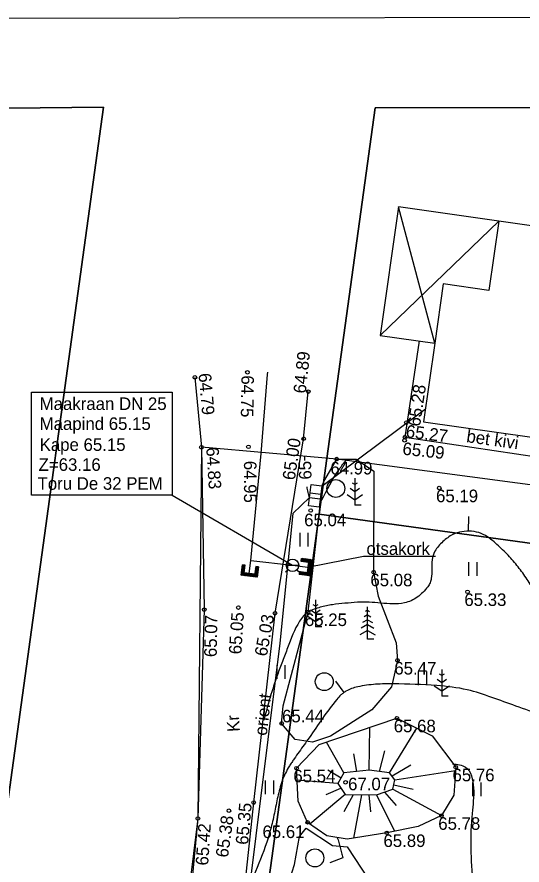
# Model space of a CAD drawing. Extents: x 642746 to 642980, y 6458071 to 6458429.
# Drawn here: x 642853.06 to 642881.2, y 6458334.64 to 6458381.88 of the extents above; entities that cross this region are included whole.
import ezdxf

# ---------------------------------------------------------------- set-up
doc = ezdxf.new("R2010")
doc.units = 0
for name, color, linetype in [('ABIJOONIS', 7, 'Continuous'), ('Default', 7, 'Continuous'), ('HALJASTUS', 7, 'Continuous'), ('HOONE', 7, 'Continuous'), ('HOONEDET', 7, 'Continuous'), ('HORISONTAAL', 7, 'Continuous'), ('KORGUS-EH2000', 7, 'Continuous'), ('MOOTPIIR', 7, 'Continuous'), ('MPKAABEL', 7, 'Continuous'), ('PIIR', 7, 'Continuous'), ('POST', 7, 'Continuous'), ('PUU', 7, 'Continuous'), ('RELJEEF', 7, 'Continuous'), ('TEE', 7, 'Continuous'), ('VORK', 7, 'Continuous')]:
    doc.layers.add(name, color=color, linetype=linetype)

# ---------------------------------------------------------------- blocks, each defined once
blk = doc.blocks.new('ELKAPP')
at = {"layer": 'POST'}
for p, q in [((-0.136, 0.298), (-0.136, -0.298)), ((0.136, 0.298), (0.136, -0.298))]:
    blk.add_line(p, q, dxfattribs=at)
blk.add_lwpolyline([(-0.597, 0.298), (0.597, 0.298), (0.597, -0.298), (-0.597, -0.298)], close=True, dxfattribs=at)
blk = doc.blocks.new('PIMIK')
at = {"layer": 'Default'}
for p, q in [((-15, -90), (-15, 90)), ((-15, 90), (100, 90)), ((-15, 32.4), (42.3, 90)), ((-15, 39.5), (35.2, 90)), ((-15, 46.6), (28.2, 90)), ((-15, 53.7), (21.1, 90)), ((-15, 60.8), (14.1, 90)), ((-15, 67.9), (7, 90)), ((-15, 74.9), (0, 90)), ((-15, 82), (-7.1, 90)), ((-15, 89.1), (-14.1, 90)), ((-15, 25.3), (15, 55.5)), ((-15, 18.2), (15, 48.4)), ((-15, 11.1), (15, 41.3)), ((-15, 4.1), (15, 34.2)), ((-15, -3), (15, 27.1)), ((-15, -10.1), (15, 20)), ((-15, -17.2), (15, 12.9)), ((-15, -24.3), (15, 5.9)), ((0, -75), (0, 75)), ((0, 75), (100, 75)), ((15, -60), (15, 60)), ((15, 60), (100, 60)), ((19.5, 60), (49.4, 90)), ((26.6, 60), (56.4, 90)), ((33.6, 60), (63.5, 90)), ((40.7, 60), (70.5, 90)), ((47.7, 60), (77.6, 90)), ((54.8, 60), (84.6, 90)), ((61.8, 60), (91.7, 90)), ((68.9, 60), (98.7, 90)), ((75.9, 60), (100, 84.2)), ((83, 60), (100, 77.1)), ((90, 60), (100, 70)), ((97.1, 60), (100, 62.9)), ((100, 60), (100, 90)), ((-15, -31.4), (15, -1.2)), ((-15, -38.5), (15, -8.3)), ((-15, -45.6), (15, -15.4)), ((-15, -52.7), (15, -22.5)), ((-15, -59.7), (15, -29.6)), ((-15, -66.8), (15, -36.7)), ((-15, -73.9), (15, -43.8)), ((-15, -81), (15, -50.9)), ((-15, -88.1), (15, -57.9)), ((100, -90), (-15, -90)), ((-9.8, -90), (20, -60)), ((-2.8, -90), (27.1, -60)), ((100, -75), (0, -75)), ((4.3, -90), (34.1, -60)), ((11.3, -90), (41.2, -60)), ((100, -60), (15, -60)), ((18.4, -90), (48.2, -60)), ((25.4, -90), (55.3, -60)), ((32.5, -90), (62.3, -60)), ((39.5, -90), (69.4, -60)), ((46.6, -90), (76.4, -60)), ((53.6, -90), (83.5, -60)), ((60.7, -90), (90.5, -60)), ((67.7, -90), (97.6, -60)), ((74.8, -90), (100, -64.7)), ((81.9, -90), (100, -71.8)), ((88.9, -90), (100, -78.9)), ((96, -90), (100, -85.9)), ((100, -90), (100, -60))]:
    blk.add_line(p, q, dxfattribs=at)
blk = doc.blocks.new('VESIIB')
at = {"layer": 'Default'}
for p, q in [((-70, 0), (70, 0)), ((-49.5, -49.5), (-77.4, -77.4)), ((49.5, -49.5), (77.4, -77.4))]:
    blk.add_line(p, q, dxfattribs=at)
blk.add_circle((0, 0), 70, dxfattribs=at)

msp = doc.modelspace()

# ---------------------------------------------------------------- linework, layer by layer
at = {"layer": 'ABIJOONIS'}
msp.add_line((642861.696, 6458355.254), (642868.412, 6458351.339), dxfattribs=at)
msp.add_lwpolyline([(642853.869, 6458360.982), (642861.696, 6458360.982), (642861.696, 6458355.254), (642853.869, 6458355.254)], close=True, dxfattribs=at)
msp.add_lwpolyline([(642869.237, 6458351.232), (642872.376, 6458351.84), (642876.386, 6458351.84)], dxfattribs=at)
at = {"layer": 'HALJASTUS'}
for p, q in [((642868.813, 6458353.143), (642868.813, 6458352.383)), ((642869.273, 6458353.143), (642869.273, 6458352.383)), ((642878.216, 6458351.506), (642878.216, 6458350.746)), ((642878.676, 6458351.506), (642878.676, 6458350.746)), ((642867.528, 6458345.779), (642867.528, 6458345.019)), ((642867.988, 6458345.779), (642867.988, 6458345.019)), ((642875.413, 6458345.428), (642875.413, 6458344.668)), ((642875.873, 6458345.428), (642875.873, 6458344.668)), ((642866.885, 6458339.35), (642866.885, 6458338.59)), ((642867.345, 6458339.35), (642867.345, 6458338.59)), ((642878.45, 6458339.233), (642878.45, 6458338.473)), ((642878.91, 6458339.233), (642878.91, 6458338.473))]:
    msp.add_line(p, q, dxfattribs=at)
msp.add_lwpolyline([(642870.874, 6458357.253), (642871.967, 6458357.246), (642872.944, 6458356.583), (642872.93, 6458350.96), (642873.193, 6458349.619), (642874.186, 6458347.019), (642874.263, 6458346.044), (642873.923, 6458344.564), (642872.832, 6458343.287), (642870.536, 6458341.817), (642869.519, 6458341.485), (642868.565, 6458341.642), (642867.803, 6458342.533), (642867.893, 6458343.512), (642869.28, 6458348.745), (642870.083, 6458355.844), (642870.215, 6458356.107)], close=True, dxfattribs=at)
msp.add_lwpolyline([(642872.877, 6458329.572), (642871.771, 6458328.094), (642870.799, 6458329.047), (642869.086, 6458329.428), (642868.784, 6458329.734), (642867.835, 6458330.114), (642867.082, 6458331.108), (642867.221, 6458331.971), (642868.265, 6458333.859), (642868.52, 6458334.678), (642868.798, 6458336.238), (642869.178, 6458336.705), (642870.638, 6458335.741), (642871.456, 6458335.653), (642872.66, 6458333.818)], dxfattribs=at)
for centre in [(642870.825, 6458355.616), (642870.182, 6458344.858), (642869.657, 6458335.04)]:
    msp.add_circle(centre, 0.5, dxfattribs=at)
at = {"layer": 'HOONE'}
msp.add_lwpolyline([(642892.514, 6458368.698), (642879.9, 6458370.507), (642874.312, 6458371.296), (642873.304, 6458364.145), (642876.338, 6458363.717), (642875.708, 6458359.321), (642883.845, 6458358.173), (642890.857, 6458357.148)], close=True, dxfattribs=at)
at = {"layer": 'HOONEDET'}
for p, q in [((642876.338, 6458363.717), (642874.312, 6458371.296)), ((642873.304, 6458364.145), (642879.9, 6458370.507))]:
    msp.add_line(p, q, dxfattribs=at)
for points in [[(642879.9, 6458370.507), (642879.346, 6458366.652), (642876.8, 6458367.025), (642876.337, 6458363.71)], [(642875.476, 6458363.839), (642874.679, 6458358.47), (642884.627, 6458356.994), (642884.782, 6458358.036)]]:
    msp.add_lwpolyline(points, dxfattribs=at)
at = {"layer": 'HORISONTAAL'}
for p, q in [((642869.07, 6458357.411), (642869.079, 6458357.177)), ((642878.216, 6458353.22), (642878.233, 6458354.054)), ((642871.291, 6458344.253), (642870.823, 6458344.887)), ((642871.207, 6458335.052), (642870.49, 6458334.768))]:
    msp.add_line(p, q, dxfattribs=at)
for points in [[(642870.039, 6458354.99), (642870.974, 6458356.626), (642871.374, 6458357.16), (642871.394, 6458357.183)], [(642869.2, 6458355.713), (642869.232, 6458355.557), (642869.268, 6458355.401), (642869.304, 6458355.246), (642869.338, 6458355.09)], [(642908.376, 6458323.465), (642907.886, 6458324.064), (642907.565, 6458324.521), (642907.299, 6458325.015), (642906.863, 6458326.063), (642906.429, 6458327.114), (642906.167, 6458327.611), (642905.85, 6458328.072), (642904.761, 6458329.4), (642903.648, 6458330.71), (642902.446, 6458332.08), (642901.924, 6458332.576), (642901.344, 6458333.007), (642900.088, 6458333.761), (642898.834, 6458334.519), (642898.258, 6458334.953), (642897.74, 6458335.453), (642897.212, 6458336.106), (642896.724, 6458336.792), (642896.244, 6458337.484), (642895.738, 6458338.158), (642895.106, 6458338.977), (642894.494, 6458339.822), (642893.257, 6458341.507), (642892.604, 6458342.3), (642892.253, 6458342.676), (642891.892, 6458343.045), (642891.119, 6458343.707), (642890.264, 6458344.269), (642888.388, 6458345.233), (642886.493, 6458346.139), (642886.076, 6458346.34), (642884.82, 6458346.924), (642883.984, 6458347.32), (642883.569, 6458347.527), (642883.155, 6458347.743), (642882.805, 6458348.1), (642882.55, 6458348.556), (642882.316, 6458348.982), (642882.103, 6458349.417), (642881.889, 6458349.852), (642881.654, 6458350.281), (642881.178, 6458350.998), (642880.642, 6458351.66), (642880.044, 6458352.276), (642879.722, 6458352.569), (642879.384, 6458352.852), (642878.92, 6458353.113), (642878.389, 6458353.231), (642877.846, 6458353.21), (642877.348, 6458353.053), (642876.793, 6458352.66), (642876.347, 6458352.117), (642876.185, 6458351.641), (642876.17, 6458351.123), (642876.143, 6458350.61), (642876.076, 6458350.369), (642875.946, 6458350.147), (642875.669, 6458349.832), (642875.361, 6458349.565), (642874.645, 6458349.245), (642873.991, 6458349.196), (642873.334, 6458349.233), (642872.678, 6458349.285), (642872.025, 6458349.279), (642871.332, 6458349.221), (642870.642, 6458349.146), (642869.958, 6458349.003), (642869.618, 6458348.892), (642869.28, 6458348.745), (642868.804, 6458348.227), (642868.139, 6458346.74), (642867.852, 6458345.99), (642867.569, 6458345.238), (642866.802, 6458342.7)], [(642889.768, 6458337.048), (642889.743, 6458337.099), (642888.919, 6458338.696), (642888.509, 6458339.416), (642888.034, 6458340.099), (642887.469, 6458340.698), (642887.147, 6458340.95), (642886.793, 6458341.163), (642886.07, 6458341.514), (642885.34, 6458341.848), (642883.853, 6458342.443), (642880.853, 6458343.501), (642879.512, 6458343.98), (642878.149, 6458344.403), (642876.447, 6458344.637), (642874.044, 6458344.737), (642873.543, 6458344.736), (642873.042, 6458344.711), (642872.542, 6458344.657), (642872.042, 6458344.57), (642871.39, 6458344.321), (642871.242, 6458344.226), (642871.105, 6458344.12), (642870.873, 6458343.869), (642869.338, 6458341.731), (642868.779, 6458340.954), (642868.503, 6458340.562), (642868.368, 6458340.363), (642868.302, 6458340.263), (642868.237, 6458340.162), (642867.839, 6458339.335), (642867.588, 6458338.447), (642867.399, 6458337.531), (642867.186, 6458336.624), (642865.734, 6458332.914)], [(642877.331, 6458340.278), (642878.049, 6458340.095), (642878.5, 6458338.943), (642878.416, 6458337.523), (642878.349, 6458335.586), (642878.95, 6458331.645), (642880.052, 6458329.942), (642883.923, 6458329.207), (642884.724, 6458328.072), (642884.424, 6458324.365), (642880.152, 6458320.357), (642878.917, 6458320.124)], [(642870.907, 6458336.187), (642870.986, 6458335.902), (642871.06, 6458335.615), (642871.137, 6458335.329), (642871.224, 6458335.046)]]:
    msp.add_spline(points, degree=3, dxfattribs=at)
at = {"layer": 'KORGUS-EH2000'}
for centre in [(642862.971, 6458361.806), (642865.9, 6458362.089), (642869.291, 6458361.011), (642874.755, 6458359.29), (642869.029, 6458358.392), (642874.679, 6458358.47), (642863.337, 6458357.915), (642865.954, 6458357.937), (642874.654, 6458358.296), (642870.874, 6458357.253), (642876.589, 6458355.643), (642869.424, 6458354.39), (642872.93, 6458350.96), (642878.166, 6458349.862), (642865.395, 6458348.983), (642863.493, 6458348.871), (642867.437, 6458348.67), (642869.28, 6458348.745), (642874.263, 6458346.044), (642874.231, 6458342.826), (642867.803, 6458342.533), (642868.637, 6458340.041), (642877.507, 6458340.097), (642871.366, 6458339.253), (642866.247, 6458338.125), (642864.866, 6458337.672), (642863.14, 6458337.237), (642876.712, 6458337.395), (642869.252, 6458337.02), (642873.658, 6458336.438)]:
    msp.add_circle(centre, 0.1, dxfattribs=at)
at = {"layer": 'MOOTPIIR'}
msp.add_lwpolyline([(642961.897, 6458323.61), (642966.802, 6458351.77), (642950.092, 6458354.078), (642910.636, 6458358.874), (642904.409, 6458359.056), (642903.185, 6458352.968), (642870.874, 6458357.253), (642863.337, 6458357.915), (642863.14, 6458337.237), (642861.183, 6458321.5), (642869.35, 6458320.55), (642886.06, 6458319.821), (642898.592, 6458318.271), (642907.096, 6458321.057), (642910.535, 6458327.824), (642929.236, 6458325.893), (642947.619, 6458323.033)], close=True, dxfattribs=at)
at = {"layer": 'MPKAABEL'}
for points in [[(642870.04, 6458355.748), (642874.197, 6458358.853), (642875.814, 6458360.061)], [(642869.356, 6458355.111), (642868.438, 6458354.223), (642867.707, 6458347), (642864.382, 6458320.324)]]:
    msp.add_lwpolyline(points, dxfattribs=at)
at = {"layer": 'PIIR'}
for points in [[(642797.91, 6458381.25), (642850.61, 6458381.82), (642896.46, 6458381.88), (642896.66, 6458376.84), (642873.01, 6458376.81), (642869.89, 6458354.18), (642866.35, 6458328.42), (642862.81, 6458302.64), (642858.5, 6458271.35), (642858.12, 6458248.5), (642864.18, 6458212.67)], [(642793.14, 6458346.56), (642824.8, 6458341.92), (642852.51, 6458337.91), (642857.87, 6458376.86), (642829.57, 6458376.55), (642797.22, 6458376.2)]]:
    msp.add_lwpolyline(points, dxfattribs=at)
for points in [[(642873.01, 6458376.81), (642896.66, 6458376.84), (642913.29, 6458378.12), (642910.32, 6458356.53), (642909.25, 6458348.77), (642869.89, 6458354.18)], [(642829.57, 6458376.55), (642857.87, 6458376.86), (642852.51, 6458337.91), (642824.8, 6458341.92)], [(642869.89, 6458354.18), (642909.25, 6458348.77), (642906.77, 6458330.77), (642905.7, 6458323), (642866.35, 6458328.42)]]:
    msp.add_lwpolyline(points, close=True, dxfattribs=at)
at = {"layer": 'PUU'}
for p, q in [((642871.886, 6458356.187), (642871.886, 6458354.687)), ((642871.886, 6458355.437), (642871.619, 6458355.615)), ((642871.886, 6458355.837), (642871.762, 6458355.92)), ((642872.01, 6458355.92), (642871.886, 6458355.837)), ((642872.153, 6458355.615), (642871.886, 6458355.437)), ((642871.462, 6458355.276), (642871.886, 6458354.994)), ((642871.886, 6458354.994), (642872.31, 6458355.276)), ((642872.246, 6458354.687), (642871.886, 6458354.687)), ((642869.689, 6458349.06), (642869.565, 6458349.143)), ((642869.689, 6458349.41), (642869.689, 6458347.91)), ((642869.813, 6458349.143), (642869.689, 6458349.06)), ((642872.59, 6458347.223), (642872.59, 6458349.023)), ((642869.689, 6458348.66), (642869.422, 6458348.838)), ((642869.956, 6458348.838), (642869.689, 6458348.66)), ((642872.59, 6458348.573), (642872.4, 6458348.473)), ((642872.59, 6458348.843), (642872.48, 6458348.773)), ((642872.59, 6458348.843), (642872.7, 6458348.773)), ((642872.59, 6458348.573), (642872.78, 6458348.473)), ((642869.265, 6458348.499), (642869.689, 6458348.216)), ((642869.689, 6458348.216), (642870.113, 6458348.499)), ((642872.59, 6458348.303), (642872.32, 6458348.153)), ((642872.59, 6458348.303), (642872.86, 6458348.153)), ((642870.049, 6458347.91), (642869.689, 6458347.91)), ((642872.59, 6458347.713), (642872.16, 6458347.473)), ((642872.59, 6458348.033), (642872.24, 6458347.843)), ((642872.59, 6458348.033), (642872.94, 6458347.843)), ((642872.59, 6458347.713), (642873.02, 6458347.473)), ((642872.95, 6458347.223), (642872.59, 6458347.223)), ((642876.73, 6458345.193), (642876.606, 6458345.276)), ((642876.73, 6458345.543), (642876.73, 6458344.043)), ((642876.854, 6458345.276), (642876.73, 6458345.193)), ((642876.73, 6458344.793), (642876.463, 6458344.971)), ((642876.997, 6458344.971), (642876.73, 6458344.793)), ((642876.306, 6458344.632), (642876.73, 6458344.35)), ((642876.73, 6458344.35), (642877.154, 6458344.632)), ((642877.09, 6458344.043), (642876.73, 6458344.043))]:
    msp.add_line(p, q, dxfattribs=at)
at = {"layer": 'RELJEEF'}
for p, q in [((642872.682, 6458339.92), (642872.711, 6458342.309)), ((642873.821, 6458339.774), (642875.339, 6458342.275)), ((642871.28, 6458339.774), (642870.312, 6458341.492)), ((642873.537, 6458341.014), (642873.233, 6458339.849)), ((642871.809, 6458340.835), (642871.974, 6458339.846)), ((642875.008, 6458340.205), (642873.956, 6458339.598)), ((642870.377, 6458339.942), (642871.116, 6458339.499)), ((642874.113, 6458339.394), (642877.495, 6458339.919)), ((642870.93, 6458339.189), (642868.594, 6458339.364)), ((642875.139, 6458338.857), (642874.048, 6458339.1)), ((642870.281, 6458338.564), (642871.111, 6458338.917)), ((642874.215, 6458337.954), (642873.553, 6458338.71)), ((642873.996, 6458338.868), (642876.712, 6458337.395)), ((642871.339, 6458338.575), (642869.377, 6458336.921)), ((642871.287, 6458337.633), (642871.813, 6458338.568)), ((642872.252, 6458338.56), (642871.811, 6458336.145)), ((642872.776, 6458337.6), (642872.674, 6458338.553)), ((642873.091, 6458338.546), (642874.1, 6458336.527))]:
    msp.add_line(p, q, dxfattribs=at)
for points in [[(642876.201, 6458341.846), (642877.507, 6458340.097), (642877.399, 6458338.544), (642876.712, 6458337.395), (642875.413, 6458336.791), (642873.658, 6458336.438), (642871.459, 6458336.089), (642870.331, 6458336.265), (642869.245, 6458337.011), (642868.725, 6458338.193), (642868.637, 6458340.041), (642869.893, 6458341.349), (642874.231, 6458342.826)], [(642872.682, 6458339.92), (642871.28, 6458339.774), (642870.93, 6458339.189), (642871.339, 6458338.575), (642873.091, 6458338.546), (642873.996, 6458338.868), (642874.113, 6458339.394), (642873.821, 6458339.774)]]:
    msp.add_lwpolyline(points, close=True, dxfattribs=at)
at = {"layer": 'TEE'}
for points in [[(642862.971, 6458361.806), (642863.337, 6458357.915), (642863.493, 6458348.871), (642863.14, 6458337.237), (642862.36, 6458328.993), (642861.183, 6458321.5)], [(642863.987, 6458320.987), (642865.093, 6458327.176), (642866.247, 6458338.125), (642867.437, 6458348.67), (642869.029, 6458358.392), (642869.291, 6458361.011)]]:
    msp.add_lwpolyline(points, dxfattribs=at)
at = {"layer": 'VORK'}
for points in [[(642865.986, 6458350.735), (642866.091, 6458351.614), (642866.66, 6458357.568), (642867.009, 6458361.975), (642867.029, 6458362.101)], [(642866.091, 6458351.614), (642868.412, 6458351.339), (642869.387, 6458351.221)]]:
    msp.add_lwpolyline(points, dxfattribs=at)

# ---------------------------------------------------------------- block references
at = {"layer": 'POST', "rotation": 82.68530945058598}
msp.add_blockref('ELKAPP', (642869.669, 6458355.206), dxfattribs=at)
at = {"layer": 'VORK', "xscale": 0.005, "yscale": 0.004999999999999999}
for p, rotation in [((642866.01, 6458350.808), 83.30618987920663), ((642869.336, 6458351.212), 172.32735772847823)]:
    msp.add_blockref('PIMIK', p, dxfattribs=dict(at, rotation=rotation))
at = {"layer": 'VORK', "xscale": 0.005, "yscale": 0.005}
msp.add_blockref('VESIIB', (642868.412, 6458351.339), dxfattribs=at)

# ---------------------------------------------------------------- texts
at = {"layer": 'ABIJOONIS'}
for s, height, p in [('Maakraan DN 25', 0.70002, (642854.32, 6458359.989)), ('Maapind 65.15', 0.70002, (642854.32, 6458358.878)), ('Kape 65.15', 0.7, (642854.32, 6458357.71)), ('Z=63.16', 0.7, (642854.261, 6458356.599)), ('Toru De 32 PEM', 0.70002, (642854.203, 6458355.547)), ('otsakork', 0.7, (642872.531, 6458351.918))]:
    msp.add_text(s, height=height, dxfattribs=at).set_placement(p)
at = {"layer": 'HOONEDET'}
msp.add_text('bet kivi', height=0.7, rotation=352.0055, dxfattribs=at).set_placement((642878.072, 6458358.204))
at = {"layer": 'HORISONTAAL'}
msp.add_text('65', height=0.7, rotation=92.3171, dxfattribs=at).set_placement((642869.479, 6458356.125))
at = {"layer": 'KORGUS-EH2000'}
for s, rotation, p in [('64.89', 83.9949, (642869.15, 6458360.885)), ('64.79', 275.0989, (642863.171, 6458362.014)), ('64.75', 269.0912, (642865.566, 6458361.924)), ('65.28', 81.6922, (642875.515, 6458359.037)), ('65.27', 352.778, (642874.695, 6458358.475)), ('65.00', 81.5159, (642868.534, 6458356.05)), ('65.09', 353.7925, (642874.513, 6458357.505)), ('64.83', 273.8116, (642863.598, 6458357.896)), ('64.95', 270, (642865.706, 6458357.159)), ('65.07', 88.7819, (642864.184, 6458346.22)), ('65.05', 86.1371, (642865.552, 6458346.364)), ('65.03', 79.7017, (642866.976, 6458346.232)), ('65.35', 84.8089, (642865.931, 6458335.75)), ('65.38', 81.9695, (642864.811, 6458335.032)), ('65.42', 86.1457, (642863.706, 6458334.602))]:
    msp.add_text(s, height=0.7, rotation=rotation, dxfattribs=at).set_placement(p)
for s, p in [('64.99', (642870.52, 6458356.399)), ('65.19', (642876.41, 6458354.854)), ('65.04', (642869.06, 6458353.517)), ('65.08', (642872.751, 6458350.171)), ('65.33', (642877.987, 6458349.073)), ('65.25', (642869.101, 6458347.956)), ('65.47', (642874.084, 6458345.255)), ('65.44', (642867.828, 6458342.591)), ('65.68', (642874.052, 6458342.037)), ('65.76', (642877.328, 6458339.308)), ('65.54', (642868.458, 6458339.252)), ('67.07', (642871.508, 6458338.808)), ('65.78', (642876.533, 6458336.606)), ('65.61', (642866.737, 6458336.148)), ('65.89', (642873.479, 6458335.649))]:
    msp.add_text(s, height=0.7, dxfattribs=at).set_placement(p)
at = {"layer": 'MPKAABEL'}
msp.add_text('orient', height=0.7, rotation=83.5854, dxfattribs=at).set_placement((642866.973, 6458341.827))
at = {"layer": 'TEE'}
msp.add_text('Kr', height=0.6997, rotation=93.5979, dxfattribs=at).set_placement((642865.483, 6458342.085))

doc.saveas('drawing.dxf')
